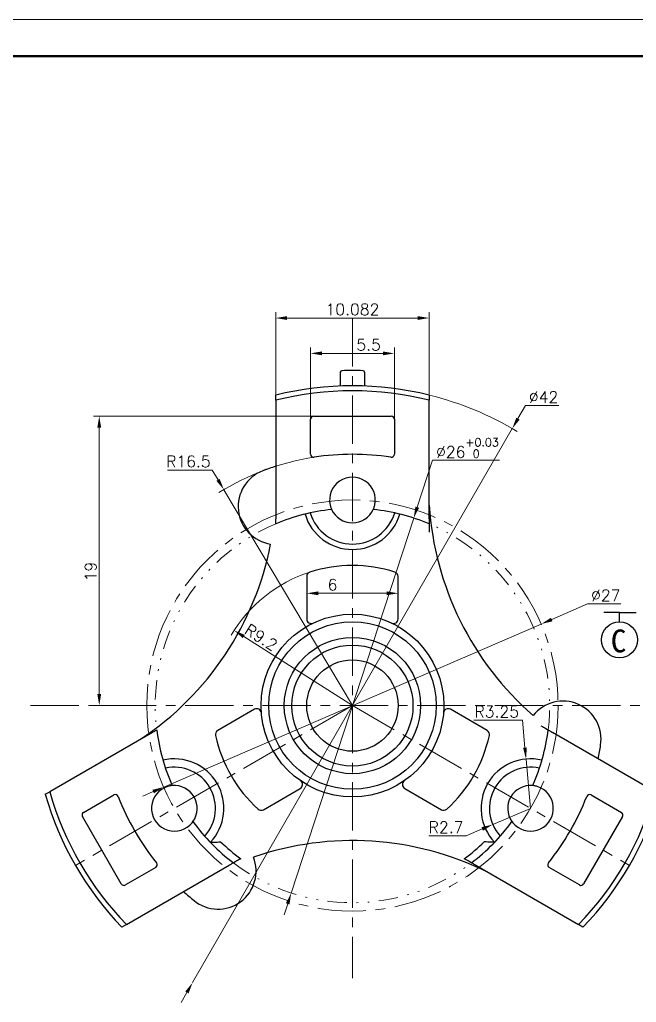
# Model space of a CAD drawing. Header units: millimetres. Extents: x 2517 to 6633, y 792 to 3241.
# Drawn here: x 4049 to 4089.5, y 930.9 to 995.4 of the extents above; entities that cross this region are included whole.
import ezdxf

# ---------------------------------------------------------------- set-up
doc = ezdxf.new("R2010")
doc.units = ezdxf.units.MM
doc.linetypes.add('CENTER', pattern=[50.8, 31.75, -6.35, 6.35, -6.35])
doc.linetypes.add('DIVIDE', pattern=[31.75, 12.7, -6.35, 0, -6.35, 0, -6.35])
for name, color, linetype, lineweight in [('中心线', 1, 'CENTER', 9), ('双点划线', 5, 'DIVIDE', 9), ('实线', 7, 'Continuous', 25), ('尺寸标注', 2, 'Continuous', 9), ('引导线', 6, 'Continuous', 9), ('粗实线', 9, 'Continuous', 50)]:
    doc.layers.add(name, color=color, linetype=linetype, lineweight=lineweight)
doc.styles.add('st', font='txt.shx')
doc.styles.get("Standard").update_dxf_attribs({"font": 'simfang.ttf'})
doc.dimstyles.new('st0.3', dxfattribs={"dimscale": 0.3, "dimtxt": 2.5, "dimasz": 2.5, "dimexe": 1.25, "dimexo": 0, "dimtad": 1, "dimtoh": 1, "dimdec": 3, "dimdsep": 46, "dimtxsty": 'st', "dimcen": 0, "dimclrd": 256, "dimclre": 256, "dimclrt": 256, "dimadec": 4, "dimazin": 2, "dimtfac": 1, "dimtdec": 3, "dimtmove": 0, "dimatfit": 1, "dimfxl": 0, "dimlwd": -1, "dimlwe": -1, "dimarcsym": 0})

# ---------------------------------------------------------------- blocks, each defined once
blk = doc.blocks.new('*D388')
at = {"layer": 'Defpoints', "color": 0, "ltscale": 0.1, "transparency": 16777216}
for p in [(4081.366, 968.575), (4060.38, 932.194)]:
    blk.add_point(p, dxfattribs=at)
at = {"layer": '尺寸标注', "ltscale": 0.1, "transparency": 16777216}
for p, q in [((4081.741, 969.224), (4082.233, 970.079)), ((4082.233, 970.079), (4084.421, 970.079)), ((4060.38, 932.194), (4081.366, 968.575)), ((4060.005, 931.544), (4059.63, 930.894))]:
    blk.add_line(p, q, dxfattribs=at)
blk.add_arc((4070.873, 950.384), 21, 58.99892, 76.11111, dxfattribs=at)
for points in [[(4081.632, 969.287), (4081.849, 969.162), (4081.366, 968.575)], [(4059.897, 931.606), (4060.113, 931.481), (4060.38, 932.194)]]:
    blk.add_solid(points, dxfattribs=at)
at = {"layer": '尺寸标注', "ltscale": 0.1, "transparency": 16777216, "insert": (4083.421, 970.641), "char_height": 0.75, "attachment_point": 5, "style": 'st'}
blk.add_mtext('∅42', dxfattribs=at)
blk = doc.blocks.new('*D392')
at = {"layer": 'Defpoints', "color": 0, "ltscale": 0.1, "transparency": 16777216}
for p in [(4068.323, 969.384), (4054.248, 950.384), (4057.373, 950.384)]:
    blk.add_point(p, dxfattribs=at)
at = {"layer": '尺寸标注', "ltscale": 0.1, "transparency": 16777216}
for p, q in [((4068.323, 969.384), (4053.873, 969.384)), ((4054.248, 968.634), (4054.248, 951.134)), ((4057.373, 950.384), (4053.873, 950.384))]:
    blk.add_line(p, q, dxfattribs=at)
for points in [[(4054.123, 968.634), (4054.373, 968.634), (4054.248, 969.384)], [(4054.123, 951.134), (4054.373, 951.134), (4054.248, 950.384)]]:
    blk.add_solid(points, dxfattribs=at)
at = {"layer": '尺寸标注', "ltscale": 0.1, "transparency": 16777216, "insert": (4053.686, 959.185), "char_height": 0.75, "attachment_point": 5, "rotation": 90, "style": 'st'}
blk.add_mtext('19', dxfattribs=at)
blk = doc.blocks.new('*D393')
at = {"layer": 'Defpoints', "color": 0, "ltscale": 0.1, "transparency": 16777216}
for p in [(4073.623, 973.512), (4068.123, 969.184), (4073.623, 969.184)]:
    blk.add_point(p, dxfattribs=at)
at = {"layer": '尺寸标注', "ltscale": 0.1, "transparency": 16777216}
for p, q in [((4068.123, 969.184), (4068.123, 973.887)), ((4073.623, 969.184), (4073.623, 973.887)), ((4068.873, 973.512), (4072.873, 973.512))]:
    blk.add_line(p, q, dxfattribs=at)
for points in [[(4068.873, 973.637), (4068.873, 973.387), (4068.123, 973.512)], [(4072.873, 973.637), (4072.873, 973.387), (4073.623, 973.512)]]:
    blk.add_solid(points, dxfattribs=at)
at = {"layer": '尺寸标注', "ltscale": 0.1, "transparency": 16777216, "insert": (4071.933, 974.074), "char_height": 0.75, "attachment_point": 5, "style": 'st'}
blk.add_mtext('5.5', dxfattribs=at)
blk = doc.blocks.new('*D394')
at = {"layer": 'Defpoints', "color": 0, "ltscale": 0.1, "transparency": 16777216}
for p in [(4062.43, 964.561), (4070.873, 950.384)]:
    blk.add_point(p, dxfattribs=at)
at = {"layer": '尺寸标注', "ltscale": 0.1, "transparency": 16777216}
for p, q in [((4061.663, 965.849), (4058.725, 965.849)), ((4062.046, 965.205), (4061.663, 965.849)), ((4070.873, 950.384), (4062.43, 964.561))]:
    blk.add_line(p, q, dxfattribs=at)
blk.add_arc((4070.873, 950.384), 16.5, 98.78312, 122.07767, dxfattribs=at)
blk.add_solid([(4062.154, 965.269), (4061.939, 965.141), (4062.43, 964.561)], dxfattribs=at)
at = {"layer": '尺寸标注', "ltscale": 0.1, "transparency": 16777216, "insert": (4060.1, 966.412), "char_height": 0.75, "attachment_point": 5, "style": 'st'}
blk.add_mtext('R16.5', dxfattribs=at)
blk = doc.blocks.new('*D395')
at = {"layer": 'Defpoints', "color": 0, "ltscale": 0.1, "transparency": 16777216}
for p in [(4067.873, 958.865), (4073.873, 958.865), (4073.873, 957.755)]:
    blk.add_point(p, dxfattribs=at)
at = {"layer": '尺寸标注', "ltscale": 0.1, "transparency": 16777216}
for p, q in [((4067.873, 958.865), (4067.873, 957.38)), ((4073.873, 958.865), (4073.873, 957.38)), ((4068.623, 957.755), (4073.123, 957.755))]:
    blk.add_line(p, q, dxfattribs=at)
for points in [[(4068.623, 957.88), (4068.623, 957.63), (4067.873, 957.755)], [(4073.123, 957.88), (4073.123, 957.63), (4073.873, 957.755)]]:
    blk.add_solid(points, dxfattribs=at)
at = {"layer": '尺寸标注', "ltscale": 0.1, "transparency": 16777216, "insert": (4069.562, 958.317), "char_height": 0.75, "attachment_point": 5, "style": 'st'}
blk.add_mtext('6', dxfattribs=at)
blk = doc.blocks.new('*D396')
at = {"layer": 'Defpoints', "color": 0, "ltscale": 0.1, "transparency": 16777216}
for p in [(4063.108, 955.319), (4070.873, 950.384)]:
    blk.add_point(p, dxfattribs=at)
at = {"layer": '尺寸标注', "ltscale": 0.1, "transparency": 16777216}
blk.add_line((4070.873, 950.384), (4063.741, 954.917), dxfattribs=at)
blk.add_arc((4070.873, 950.384), 9.2, 107.66017, 149.89582, dxfattribs=at)
blk.add_solid([(4063.808, 955.022), (4063.674, 954.811), (4063.108, 955.319)], dxfattribs=at)
at = {"layer": '尺寸标注', "ltscale": 0.1, "transparency": 16777216, "insert": (4064.878, 954.861), "char_height": 0.75, "attachment_point": 5, "rotation": 327.5604, "style": 'st'}
blk.add_mtext('R9.2', dxfattribs=at)
blk = doc.blocks.new('*D402')
at = {"layer": 'Defpoints', "color": 0, "ltscale": 0.1, "transparency": 16777216}
for p in [(4083.266, 955.737), (4058.479, 945.032)]:
    blk.add_point(p, dxfattribs=at)
at = {"layer": '尺寸标注', "ltscale": 0.1, "transparency": 16777216}
for p, q in [((4083.955, 956.034), (4086.316, 957.054)), ((4086.316, 957.054), (4088.504, 957.054)), ((4058.479, 945.032), (4083.266, 955.737)), ((4057.791, 944.734), (4057.102, 944.437))]:
    blk.add_line(p, q, dxfattribs=at)
for points in [[(4083.905, 956.149), (4084.005, 955.919), (4083.266, 955.737)], [(4057.741, 944.849), (4057.84, 944.62), (4058.479, 945.032)]]:
    blk.add_solid(points, dxfattribs=at)
at = {"layer": '尺寸标注', "ltscale": 0.1, "transparency": 16777216, "insert": (4087.504, 957.616), "char_height": 0.75, "attachment_point": 5, "style": 'st'}
blk.add_mtext('∅27', dxfattribs=at)
blk = doc.blocks.new('*D403')
at = {"layer": 'Defpoints', "color": 0, "ltscale": 0.1, "transparency": 16777216}
for p in [(4074.893, 962.694), (4066.853, 938.074)]:
    blk.add_point(p, dxfattribs=at)
at = {"layer": '尺寸标注', "ltscale": 0.1, "transparency": 16777216}
for p, q in [((4075.126, 963.407), (4076.132, 966.489)), ((4076.132, 966.489), (4080.522, 966.489)), ((4066.853, 938.074), (4074.893, 962.694)), ((4066.62, 937.361), (4066.387, 936.648))]:
    blk.add_line(p, q, dxfattribs=at)
for points in [[(4075.007, 963.446), (4075.245, 963.368), (4074.893, 962.694)], [(4066.501, 937.4), (4066.739, 937.322), (4066.853, 938.074)]]:
    blk.add_solid(points, dxfattribs=at)
at = {"layer": '尺寸标注', "ltscale": 0.1, "transparency": 16777216, "insert": (4078.421, 967.298), "char_height": 0.75, "attachment_point": 5, "style": 'st'}
blk.add_mtext('%%c26{}{\\H0.71x;\\C3;\\S+0.03^  0;}', dxfattribs=at)
blk = doc.blocks.new('*D408')
at = {"layer": 'Defpoints', "color": 0, "ltscale": 0.1, "transparency": 16777216}
for p in [(4082.564, 943.634), (4080.081, 942.573)]:
    blk.add_point(p, dxfattribs=at)
at = {"layer": '尺寸标注', "ltscale": 0.1, "transparency": 16777216}
for p, q in [((4082.564, 943.634), (4080.081, 942.573)), ((4079.391, 942.279), (4078.33, 941.826)), ((4078.33, 941.826), (4075.893, 941.826))]:
    blk.add_line(p, q, dxfattribs=at)
blk.add_solid([(4079.342, 942.394), (4079.441, 942.164), (4080.081, 942.573)], dxfattribs=at)
at = {"layer": '尺寸标注', "ltscale": 0.1, "transparency": 16777216, "insert": (4077.018, 942.388), "char_height": 0.75, "attachment_point": 5, "style": 'st'}
blk.add_mtext('R2.7', dxfattribs=at)
blk = doc.blocks.new('*D409')
at = {"layer": 'Defpoints', "color": 0, "ltscale": 0.1, "transparency": 16777216}
for p in [(4082.268, 946.871), (4082.564, 943.634)]:
    blk.add_point(p, dxfattribs=at)
at = {"layer": '尺寸标注', "ltscale": 0.1, "transparency": 16777216}
for p, q in [((4082.034, 949.418), (4078.846, 949.418)), ((4082.199, 947.617), (4082.034, 949.418)), ((4082.564, 943.634), (4082.268, 946.871))]:
    blk.add_line(p, q, dxfattribs=at)
blk.add_solid([(4082.324, 947.629), (4082.075, 947.606), (4082.268, 946.871)], dxfattribs=at)
at = {"layer": '尺寸标注', "ltscale": 0.1, "transparency": 16777216, "insert": (4080.346, 949.98), "char_height": 0.75, "attachment_point": 5, "style": 'st'}
blk.add_mtext('R3.25', dxfattribs=at)
blk = doc.blocks.new('*D423')
at = {"layer": 'Defpoints', "color": 0, "ltscale": 0.1, "transparency": 16777216}
for p in [(4075.914, 975.832), (4065.832, 970.77), (4075.914, 970.77)]:
    blk.add_point(p, dxfattribs=at)
at = {"layer": '尺寸标注', "ltscale": 0.1, "transparency": 16777216}
for p, q in [((4065.832, 970.77), (4065.832, 976.207)), ((4066.582, 975.832), (4075.164, 975.832)), ((4075.914, 970.77), (4075.914, 976.207))]:
    blk.add_line(p, q, dxfattribs=at)
for points in [[(4066.582, 975.957), (4066.582, 975.707), (4065.832, 975.832)], [(4075.164, 975.957), (4075.164, 975.707), (4075.914, 975.832)]]:
    blk.add_solid(points, dxfattribs=at)
at = {"layer": '尺寸标注', "ltscale": 0.1, "transparency": 16777216, "insert": (4070.873, 976.395), "char_height": 0.75, "attachment_point": 5, "style": 'st'}
blk.add_mtext('10.082', dxfattribs=at)

msp = doc.modelspace()

# ---------------------------------------------------------------- linework, layer by layer
at = {"layer": '中心线', "ltscale": 0.1}
for p, q in [((4070.8728, 975.8321), (4070.8728, 932.4889)), ((4049.7303, 950.3841), (4092.7642, 950.3841)), ((4070.8728, 950.3841), (4052.6863, 939.8841)), ((4070.8728, 950.3841), (4089.0594, 939.8841))]:
    msp.add_line(p, q, dxfattribs=at)
msp.add_circle((4070.8728, 950.3841), 13.5, dxfattribs=at)
at = {"layer": '双点划线', "ltscale": 0.1}
for start, end in [(112.908066, 186.497771), (352.908066, 67.091934), (232.908066, 307.091934)]:
    msp.add_arc((4070.8728, 950.3841), 12.95, start, end, dxfattribs=at)
at = {"layer": '实线'}
for p, q in [((4070.0728, 972.2729), (4070.0728, 971.3689)), ((4071.6728, 972.2729), (4071.6728, 971.3689)), ((4065.832, 970.4285), (4065.832, 970.7701)), ((4075.9137, 970.7701), (4075.9137, 970.4285)), ((4065.832, 970.4285), (4065.832, 962.6378)), ((4075.9137, 962.6378), (4075.9137, 970.4285)), ((4068.3228, 969.3841), (4073.4228, 969.3841)), ((4068.1228, 966.8883), (4068.1228, 969.1841)), ((4073.6228, 969.1841), (4073.6228, 966.8883)), ((4067.8728, 958.8647), (4067.8728, 956.0762)), ((4073.8728, 956.0762), (4073.8728, 958.8647)), ((4064.4433, 950.1361), (4062.0284, 948.7419)), ((4079.7172, 948.7419), (4077.3023, 950.1361)), ((4057.7404, 948.6228), (4050.9935, 944.7274)), ((4090.7522, 944.7274), (4084.0052, 948.6228)), ((4065.0284, 943.5457), (4067.4433, 944.94)), ((4074.3023, 944.94), (4076.7172, 943.5457)), ((4050.6976, 944.5566), (4050.9935, 944.7274)), ((4053.2165, 943.3657), (4055.2048, 944.5136)), ((4086.5408, 944.5136), (4088.5291, 943.3657)), ((4055.6933, 938.6757), (4053.1433, 943.0925)), ((4088.6023, 943.0925), (4086.0523, 938.6757)), ((4057.9548, 939.7504), (4055.9665, 938.6025)), ((4056.0343, 935.9964), (4062.7812, 939.8918)), ((4078.9644, 939.8918), (4085.7113, 935.9964)), ((4085.7791, 938.6025), (4083.7908, 939.7504)), ((4056.0343, 935.9964), (4055.7384, 935.8256)), ((4086.0072, 935.8256), (4085.7113, 935.9964))]:
    msp.add_line(p, q, dxfattribs=at)
at = {"layer": '实线', "color": 1, "ltscale": 0.1}
for p, q in [((4088.4062, 956.4936), (4087.3782, 956.4936)), ((4088.4062, 955.8786), (4088.4062, 956.4936)), ((4088.4062, 956.4936), (4089.5016, 956.4936))]:
    msp.add_line(p, q, dxfattribs=at)
at = {"layer": '实线'}
for radius in [6, 5.5, 4.475, 3.975, 3]:
    msp.add_circle((4070.8728, 950.3841), radius, dxfattribs=at)
at = {"layer": '实线', "color": 1, "ltscale": 0.1}
msp.add_circle((4088.4062, 954.7005), 1.1781, dxfattribs=at)
at = {"layer": '实线'}
for centre, radius, start, end in [((4070.1728, 972.2729), 0.1, 91.831684, 180), ((4070.8728, 950.3841), 22, 88.168316, 91.831684), ((4071.5728, 972.2729), 0.1, 0, 88.168316), ((4070.8728, 950.3841), 21, 76.111114, 103.888886), ((4070.8728, 950.3841), 20.6685, 75.883759, 104.116241), ((4068.3228, 969.1841), 0.2, 90, 180), ((4073.4228, 969.1841), 0.2, 0, 90), ((4068.3228, 966.8883), 0.2, 180, 278.783116), ((4070.8728, 950.3841), 16.5, 81.216884, 98.783116), ((4073.4228, 966.8883), 0.2, 261.216884, 0), ((4070.8728, 950.3841), 16.5, 107.788556, 110.924832), ((4065.8728, 963.4608), 2.5, 110.924832, 261.487704), ((4070.8728, 963.8841), 1.5, 347.251082, 192.748918), ((4095.8728, 964.8179), 20, 183.661932, 228.961065), ((4070.8728, 950.3841), 12.95, 96.050084, 112.908066), ((4070.8728, 963.8841), 3.25, 196.627832, 343.372168), ((4070.8728, 963.8841), 2.9, 197.049587, 342.950413), ((4070.8728, 963.8841), 1.5, 204.503768, 335.496232), ((4070.8728, 950.3841), 12.95, 67.091934, 83.949916), ((4045.8728, 964.8179), 20, 303.661932, 348.961065), ((4068.1728, 958.8647), 0.3, 107.660173, 180), ((4070.8728, 950.3841), 9.2, 72.339827, 107.660173), ((4073.5728, 958.8647), 0.3, 0, 72.339827), ((4068.1728, 956.0762), 0.3, 180, 295.376934), ((4073.5728, 956.0762), 0.3, 244.623066, 0), ((4084.6976, 948.1759), 2.5, 350.924832, 141.487704), ((4064.5933, 949.8763), 0.3, 4.623066, 120), ((4077.1523, 949.8763), 0.3, 60, 175.376934), ((4070.8728, 950.3841), 12.95, 187.091934, 203.949916), ((4062.1784, 948.4821), 0.3, 120, 192.339827), ((4079.5672, 948.4821), 0.3, 347.660173, 60), ((4070.8728, 950.3841), 12.95, 336.050084, 352.908066), ((4070.8728, 950.3841), 9.2, 192.339827, 227.660173), ((4070.8728, 950.3841), 9.2, 312.339827, 347.660173), ((4070.8728, 950.3841), 16.5, 347.788556, 350.924832), ((4059.1815, 943.6341), 3.25, 316.627832, 103.372168), ((4082.5642, 943.6341), 3.25, 76.627832, 223.372168), ((4059.1815, 943.6341), 2.7, 317.430828, 102.569172), ((4082.5642, 943.6341), 2.7, 77.430828, 222.569172), ((4067.2933, 945.1998), 0.3, 300, 55.376934), ((4074.4523, 945.1998), 0.3, 124.623066, 240), ((4059.1815, 943.6341), 1.5, 107.251082, 312.748918), ((4059.1815, 943.6341), 1.5, 324.503768, 95.496232), ((4082.5642, 943.6341), 1.5, 84.503768, 215.496232), ((4082.5642, 943.6341), 1.5, 227.251082, 72.748918), ((4070.8728, 950.3841), 21, 196.111114, 223.888886), ((4070.8728, 950.3841), 20.6685, 195.883759, 224.116241), ((4055.3048, 944.3404), 0.2, 21.216884, 120), ((4070.8728, 950.3841), 16.5, 201.216884, 218.783116), ((4070.8728, 950.3841), 16.5, 321.216884, 338.783116), ((4070.8728, 950.3841), 20.6685, 315.883759, 344.116241), ((4070.8728, 950.3841), 21, 316.111114, 343.888886), ((4086.4408, 944.3404), 0.2, 60, 158.783116), ((4064.8784, 943.8055), 0.3, 227.660173, 300), ((4076.8672, 943.8055), 0.3, 240, 312.339827), ((4053.3165, 943.1925), 0.2, 120, 210), ((4088.4291, 943.1925), 0.2, 330, 60), ((4070.8728, 950.3841), 12.95, 216.050084, 232.908066), ((4070.8728, 950.3841), 12.95, 307.091934, 323.949916), ((4070.8728, 950.3841), 12.45, 225.96169, 233.884003), ((4070.8728, 921.5166), 20, 63.661932, 108.961065), ((4070.8728, 950.3841), 12.45, 306.115997, 314.03831), ((4062.0481, 939.5156), 2.5, 230.924832, 21.487704), ((4057.8548, 939.9237), 0.2, 300, 38.783116), ((4083.8908, 939.9237), 0.2, 141.216884, 240), ((4055.8665, 938.7757), 0.2, 210, 300), ((4085.8791, 938.7757), 0.2, 240, 330), ((4070.8728, 950.3841), 16.5, 227.788556, 230.924832)]:
    msp.add_arc(centre, radius, start, end, dxfattribs=at)
for points, knots in [([(4069.4098, 963.5531), (4069.4275, 963.4749), (4069.4518, 963.4004), (4069.4926, 963.2939), (4069.5079, 963.262), (4069.5079, 963.262)], [0, 0, 0, 0, 0.5, 0.5, 1, 1, 1, 1]), ([(4072.2377, 963.262), (4072.2377, 963.262), (4072.253, 963.2938), (4072.2938, 963.4002), (4072.3182, 963.475), (4072.3358, 963.5531)], [0, 0, 0, 0, 0.5, 0.5, 1, 1, 1, 1]), ([(4065.832, 962.3127), (4065.832, 962.3127), (4065.832, 962.3516), (4065.832, 962.4736), (4065.832, 962.5553), (4065.832, 962.6378)], [0, 0, 0, 0, 0.5, 0.5, 1, 1, 1, 1]), ([(4075.9137, 962.6378), (4075.9137, 962.5552), (4075.9137, 962.4742), (4075.9137, 962.3513), (4075.9137, 962.3127), (4075.9137, 962.3127)], [0, 0, 0, 0, 0.5, 0.5, 1, 1, 1, 1]), ([(4075.9137, 962.3127), (4075.9137, 962.3127), (4075.9137, 962.2475), (4075.9137, 962.0428), (4075.9137, 961.9058), (4075.9137, 961.768)], [0, 0, 0, 0, 0.5, 0.5, 1, 1, 1, 1]), ([(4057.7404, 948.6228), (4057.8119, 948.664), (4057.882, 948.7045), (4057.9885, 948.766), (4058.0219, 948.7853), (4058.0219, 948.7853)], [0, 0, 0, 0, 0.5, 0.5, 1, 1, 1, 1]), ([(4083.252, 949.0577), (4083.3715, 948.9886), (4083.4888, 948.9209), (4083.6678, 948.8176), (4083.7237, 948.7853), (4083.7237, 948.7853)], [0, 0, 0, 0, 0.5, 0.5, 1, 1, 1, 1]), ([(4083.7237, 948.7853), (4083.7237, 948.7853), (4083.7574, 948.7658), (4083.863, 948.7049), (4083.9338, 948.664), (4084.0052, 948.6228)], [0, 0, 0, 0, 0.5, 0.5, 1, 1, 1, 1]), ([(4059.0378, 945.1272), (4059.0378, 945.1272), (4059.0026, 945.1245), (4058.8901, 945.1066), (4058.8131, 945.0904), (4058.7366, 945.0666)], [0, 0, 0, 0, 0.5, 0.5, 1, 1, 1, 1]), ([(4083.009, 945.0666), (4082.9325, 945.0904), (4082.8558, 945.1066), (4082.7431, 945.1245), (4082.7078, 945.1272), (4082.7078, 945.1272)], [0, 0, 0, 0, 0.5, 0.5, 1, 1, 1, 1]), ([(4060.1997, 942.5326), (4060.2585, 942.587), (4060.3109, 942.6453), (4060.3827, 942.734), (4060.4027, 942.7631), (4060.4027, 942.7631)], [0, 0, 0, 0, 0.5, 0.5, 1, 1, 1, 1]), ([(4081.3429, 942.7631), (4081.3429, 942.7631), (4081.3629, 942.734), (4081.4346, 942.6455), (4081.4872, 942.587), (4081.546, 942.5326)], [0, 0, 0, 0, 0.5, 0.5, 1, 1, 1, 1]), ([(4061.5439, 941.4022), (4061.5439, 941.4022), (4061.5701, 941.4023), (4061.6558, 941.4034), (4061.7139, 941.4046), (4061.9102, 941.4115), (4062.0651, 941.4207), (4062.2183, 941.4341)], [0, 0, 0, 0, 0.25, 0.25, 0.5, 0.5, 1, 1, 1, 1]), ([(4080.2017, 941.4022), (4080.2017, 941.4022), (4080.1756, 941.4023), (4080.0898, 941.4034), (4080.0318, 941.4046), (4079.8354, 941.4115), (4079.6805, 941.4207), (4079.5273, 941.4341)], [0, 0, 0, 0, 0.25, 0.25, 0.5, 0.5, 1, 1, 1, 1]), ([(4063.5345, 940.3267), (4063.415, 940.2577), (4063.2976, 940.1899), (4063.1187, 940.0866), (4063.0627, 940.0543), (4063.0627, 940.0543)], [0, 0, 0, 0, 0.5, 0.5, 1, 1, 1, 1]), ([(4078.6829, 940.0543), (4078.6829, 940.0543), (4078.6264, 940.0869), (4078.4491, 940.1893), (4078.3305, 940.2577), (4078.2111, 940.3267)], [0, 0, 0, 0, 0.5, 0.5, 1, 1, 1, 1]), ([(4063.0627, 940.0543), (4063.0627, 940.0543), (4063.0291, 940.0349), (4062.9234, 939.9739), (4062.8526, 939.933), (4062.7812, 939.8918)], [0, 0, 0, 0, 0.5, 0.5, 1, 1, 1, 1]), ([(4078.9644, 939.8918), (4078.8929, 939.933), (4078.8228, 939.9735), (4078.7163, 940.035), (4078.6829, 940.0543), (4078.6829, 940.0543)], [0, 0, 0, 0, 0.5, 0.5, 1, 1, 1, 1])]:
    msp.add_open_spline(points, degree=3, knots=knots, dxfattribs=at)
at = {"layer": '引导线'}
msp.add_line((3923.2766, 995.4267), (4124.8927, 995.4267), dxfattribs=at)
at = {"layer": '粗实线'}
msp.add_line((3935.2775, 993.0265), (4122.4925, 993.0265), dxfattribs=at)

# ---------------------------------------------------------------- texts
at = {"layer": '实线', "color": 1, "insert": (4088.3436, 954.6163), "char_height": 1.5, "width": 2.977465, "attachment_point": 5}
msp.add_mtext('C', dxfattribs=at)

# ---------------------------------------------------------------- dimensions: what is measured, and where the dimension line sits
at = {"layer": '尺寸标注', "ltscale": 0.1}
for base, p1, p2, picture, middle in [((4075.9137, 975.8321), (4065.832, 970.7701), (4075.9137, 970.7701), '*D423', (4070.8728, 975.8321)), ((4073.6228, 973.5116), (4068.1228, 969.1841), (4073.6228, 969.1841), '*D393', (4071.933, 973.5116)), ((4073.8728, 957.7546), (4067.8728, 958.8647), (4073.8728, 958.8647), '*D395', (4069.562, 957.7546))]:
    dim = msp.add_linear_dim(base=base, p1=p1, p2=p2, dimstyle='st0.3', dxfattribs=at)
    dim.commit()
    dim.dimension.update_dxf_attribs({"geometry": picture, "text_midpoint": middle, "dimtype": 160})
for p1, p2, picture, middle in [((4060.3798, 932.1935), (4081.3658, 968.5747), '*D388', (4083.421, 970.0788)), ((4058.4792, 945.0316), (4083.2664, 955.7366), '*D402', (4087.504, 957.0538))]:
    dim = msp.add_diameter_dim_2p(p1=p1, p2=p2, dimstyle='st0.3', dxfattribs=at)
    dim.commit()
    dim.dimension.update_dxf_attribs({"geometry": picture, "text_midpoint": middle, "dimtype": 163})
dim = msp.add_linear_dim(base=(4054.2484, 950.3841), p1=(4068.3228, 969.3841), p2=(4057.3728, 950.3841), angle=90, dimstyle='st0.3', dxfattribs=at)
dim.commit()
dim.dimension.update_dxf_attribs({"geometry": '*D392', "text_midpoint": (4054.2484, 959.185), "dimtype": 160})
dim = msp.add_diameter_dim_2p(p1=(4066.8526, 938.0739), p2=(4074.893, 962.6943), text='%%c26{}{\\H0.71x;\\C3;\\S+0.03^  0;}', dimstyle='st0.3', override={"dimtp": 0.03, "dimtm": 0, "dimtdec": 3, "dimtzin": 8}, dxfattribs=at)
dim.commit()
dim.dimension.update_dxf_attribs({"geometry": '*D403', "text_midpoint": (4078.4212, 966.4895), "dimtype": 163})
for center, mpoint, picture, middle in [((4070.8728, 950.3841), (4062.4302, 964.5606), '*D394', (4060.1002, 965.8493)), ((4070.8728, 950.3841), (4063.1084, 955.3191), '*D396', (4064.5764, 954.386)), ((4082.5642, 943.6341), (4082.2675, 946.8705), '*D409', (4080.3465, 949.418)), ((4082.5642, 943.6341), (4080.0812, 942.5735), '*D408', (4077.0177, 941.8255))]:
    dim = msp.add_radius_dim(center=center, mpoint=mpoint, dimstyle='st0.3', dxfattribs=at)
    dim.commit()
    dim.dimension.update_dxf_attribs({"geometry": picture, "text_midpoint": middle, "dimtype": 164})

doc.saveas('drawing.dxf')
